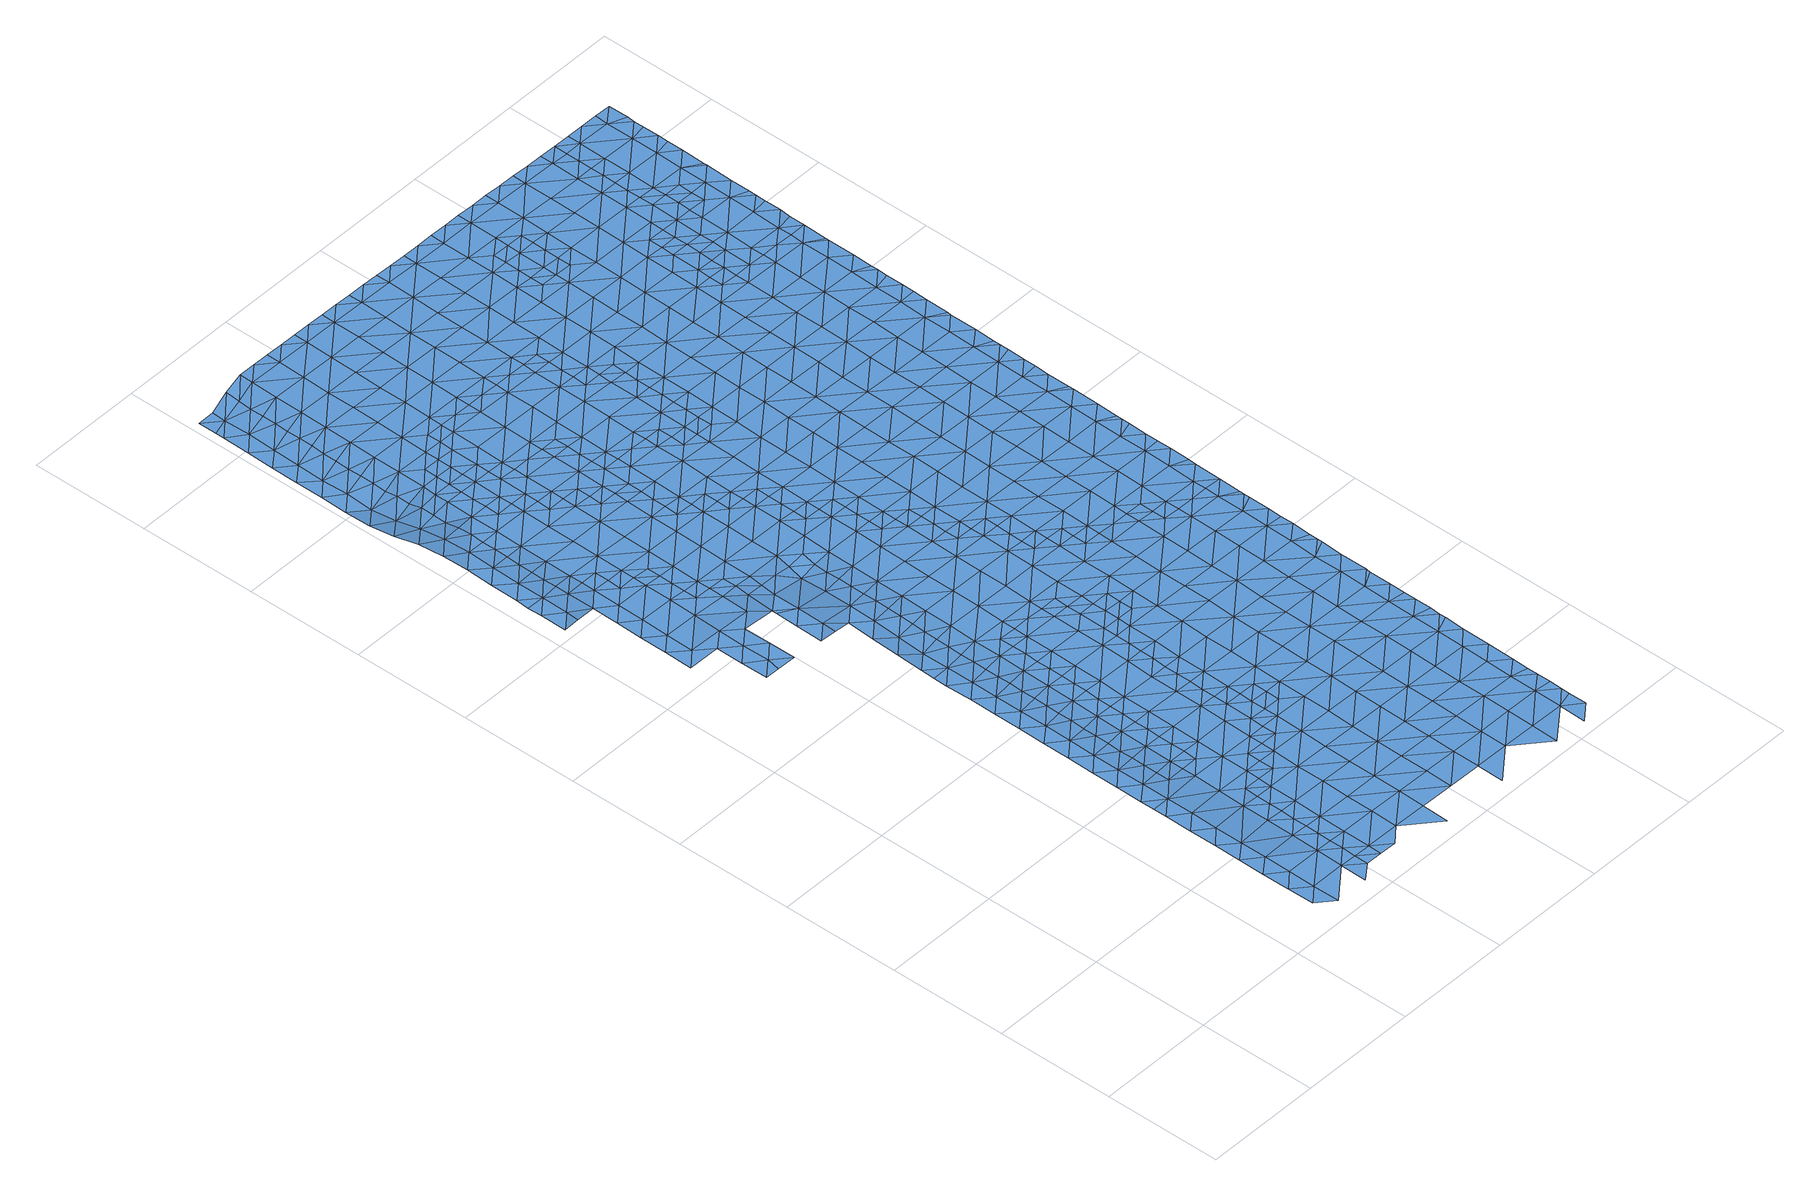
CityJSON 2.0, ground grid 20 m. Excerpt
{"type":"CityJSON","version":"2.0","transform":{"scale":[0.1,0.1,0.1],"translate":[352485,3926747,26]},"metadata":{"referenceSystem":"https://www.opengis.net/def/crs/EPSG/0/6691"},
"CityObjects":{
"waterbody1":{"type":"WaterBody","attributes":{"name":"7","class":"1140","function":"1","WaterBodyRiverFloodingRiskAttribute.description":"4","WaterBodyRiverFloodingRiskAttribute.rankOrg":"1","WaterBodyRiverFloodingRiskAttribute.adminType":"2","WaterBodyRiverFloodingRiskAttribute.scale":"L2"},"geometry":[{"type":"MultiSurface","lod":"1","boundaries":[[[0,1,2]],[[2,3,0]],[[4,5,1]],[[0,4,1]],[[6,0,3]],[[7,5,4]],[[8,5,7]],[[9,10,8]],[[8,7,9]],[[11,12,10]],[[4,13,7]],[[4,0,13]],[[10,9,11]],[[13,0,6]],[[7,14,9]],[[13,14,7]],[[15,16,17]],[[18,12,19]],[[20,21,22]],[[12,11,19]],[[6,23,24]],[[9,25,11]],[[26,18,19]],[[27,18,26]],[[22,28,20]],[[29,30,6]],[[31,32,21]],[[29,6,24]],[[33,27,26]],[[20,31,21]],[[13,6,30]],[[34,16,15]],[[32,31,35]],[[36,16,34]],[[9,14,37]],[[15,17,38]],[[30,39,13]],[[40,33,26]],[[28,41,20]],[[39,42,13]],[[43,33,40]],[[44,45,46]],[[34,47,36]],[[48,49,35]],[[19,11,25]],[[14,13,42]],[[9,37,25]],[[50,46,45]],[[19,51,26]],[[48,35,31]],[[52,36,47]],[[42,53,14]],[[38,54,15]],[[55,43,40]],[[53,56,14]],[[14,56,37]],[[57,20,41]],[[58,34,15]],[[59,43,55]],[[31,20,57]],[[48,60,49]],[[52,61,41]],[[62,50,45]],[[63,64,59]],[[38,50,62]],[[40,26,65]],[[19,25,51]],[[56,66,37]],[[52,47,61]],[[67,49,60]],[[68,69,31]],[[65,70,40]],[[63,59,55]],[[68,31,57]],[[66,71,37]],[[45,44,72]],[[70,73,40]],[[48,31,69]],[[60,74,67]],[[34,75,47]],[[54,38,62]],[[25,37,71]],[[67,74,76]],[[77,78,64]],[[79,41,61]],[[55,40,73]],[[45,80,62]],[[65,26,81]],[[82,60,48]],[[57,41,79]],[[26,51,81]],[[83,51,25]],[[58,75,34]],[[84,82,48]],[[77,64,63]],[[85,83,25]],[[15,54,58]],[[45,72,80]],[[48,69,84]],[[86,87,55]],[[55,87,63]],[[25,71,85]],[[86,55,73]],[[74,88,76]],[[47,89,61]],[[90,57,79]],[[91,79,61]],[[62,92,54]],[[82,93,60]],[[94,74,60]],[[95,65,81]],[[78,96,97]],[[98,76,88]],[[75,89,47]],[[93,94,60]],[[96,78,77]],[[62,80,92]],[[99,100,63]],[[63,100,77]],[[101,102,98]],[[89,91,61]],[[88,101,98]],[[103,90,79]],[[63,87,99]],[[91,104,79]],[[105,106,97]],[[107,51,83]],[[94,108,74]],[[109,88,74]],[[104,103,79]],[[108,109,74]],[[54,110,58]],[[105,97,96]],[[111,112,77]],[[95,81,113]],[[101,114,102]],[[77,100,111]],[[102,114,115]],[[116,117,106]],[[96,77,112]],[[58,118,75]],[[81,51,119]],[[109,120,88]],[[54,92,110]],[[120,121,88]],[[83,122,107]],[[81,119,113]],[[123,124,96]],[[125,126,115]],[[106,105,116]],[[101,88,121]],[[127,91,89]],[[114,125,115]],[[51,107,119]],[[118,128,75]],[[129,89,75]],[[96,112,123]],[[130,110,92]],[[131,132,117]],[[105,96,124]],[[128,129,75]],[[58,133,118]],[[134,135,101]],[[131,117,116]],[[134,101,121]],[[122,136,107]],[[137,127,89]],[[58,110,133]],[[138,139,105]],[[140,141,126]],[[114,101,135]],[[142,143,132]],[[105,124,138]],[[116,105,139]],[[144,145,146]],[[131,142,132]],[[136,147,107]],[[148,119,107]],[[137,89,129]],[[144,113,145]],[[142,149,143]],[[150,151,114]],[[147,148,107]],[[152,153,154]],[[155,153,152]],[[139,156,116]],[[126,125,140]],[[113,119,145]],[[150,114,135]],[[157,118,133]],[[156,158,116]],[[159,160,141]],[[125,114,151]],[[127,137,161]],[[130,162,110]],[[110,162,133]],[[163,164,165]],[[131,116,158]],[[142,166,149]],[[165,146,163]],[[154,167,168]],[[169,170,125]],[[125,170,140]],[[141,140,159]],[[171,142,131]],[[146,145,163]],[[172,157,133]],[[169,125,151]],[[168,167,130]],[[173,149,166]],[[174,171,131]],[[163,175,164]],[[154,153,167]],[[176,153,155]],[[131,158,174]],[[177,119,148]],[[178,179,173]],[[180,175,181]],[[166,178,173]],[[133,162,172]],[[180,164,175]],[[182,160,183]],[[184,185,140]],[[140,185,159]],[[130,186,162]],[[171,187,142]],[[160,159,183]],[[140,170,184]],[[187,188,142]],[[157,172,189]],[[190,191,182]],[[175,192,181]],[[130,167,186]],[[145,119,193]],[[176,194,153]],[[166,142,188]],[[185,195,159]],[[190,182,183]],[[196,181,192]],[[195,197,159]],[[188,198,166]],[[148,199,177]],[[193,119,177]],[[200,196,192]],[[193,201,145]],[[202,162,186]],[[201,175,163]],[[176,179,203]],[[198,204,166]],[[166,204,178]],[[205,206,191]],[[179,178,203]],[[183,159,197]],[[167,153,194]],[[163,145,201]],[[207,208,209]],[[197,210,183]],[[205,191,190]],[[207,200,208]],[[210,211,183]],[[199,212,177]],[[204,213,178]],[[214,203,178]],[[200,192,208]],[[194,176,203]],[[215,216,206]],[[186,217,202]],[[213,214,178]],[[190,183,211]],[[175,218,192]],[[201,218,175]],[[219,167,194]],[[215,206,205]],[[220,209,221]],[[222,223,177]],[[177,223,193]],[[224,217,186]],[[225,226,190]],[[190,226,205]],[[227,216,215]],[[186,167,224]],[[209,208,221]],[[228,220,221]],[[177,212,222]],[[190,211,225]],[[229,230,203]],[[203,230,194]],[[231,208,192]],[[224,167,219]],[[203,214,229]],[[232,227,215]],[[233,234,235]],[[223,236,193]],[[226,237,205]],[[233,228,234]],[[193,236,201]],[[237,238,205]],[[230,239,194]],[[228,221,234]],[[239,240,194]],[[194,240,219]],[[215,205,238]],[[241,221,208]],[[192,218,242]],[[243,244,245]],[[236,246,201]],[[247,218,201]],[[248,232,215]],[[238,249,215]],[[245,235,243]],[[246,247,201]],[[250,217,224]],[[249,248,215]],[[240,251,219]],[[235,234,243]],[[251,252,219]],[[192,242,231]],[[223,253,236]],[[221,241,234]],[[224,219,252]],[[254,244,243]],[[253,223,255]],[[256,250,224]],[[257,258,218]],[[218,258,242]],[[257,218,247]],[[241,208,231]],[[259,236,253]],[[224,252,256]],[[258,260,242]],[[261,254,243]],[[260,262,242]],[[263,250,256]],[[255,264,253]],[[243,234,265]],[[231,242,262]],[[266,261,243]],[[234,241,265]],[[267,241,231]],[[264,268,253]],[[255,269,264]],[[270,267,231]],[[270,231,262]],[[259,253,268]],[[243,265,266]],[[267,271,241]],[[271,272,241]],[[265,241,272]],[[273,261,266]],[[265,274,266]],[[265,272,274]],[[275,273,266]],[[266,274,275]],[[275,276,273]],[[277,278,272]],[[272,278,274]],[[279,274,278]],[[277,280,278]],[[280,277,281]],[[280,282,278]],[[279,278,282]]]}]},
"waterbody2":{"type":"WaterBody","attributes":{"name":"7","class":"1140","function":"1","WaterBodyRiverFloodingRiskAttribute.description":"4","WaterBodyRiverFloodingRiskAttribute.rankOrg":"2","WaterBodyRiverFloodingRiskAttribute.adminType":"2","WaterBodyRiverFloodingRiskAttribute.scale":"L2"},"geometry":[{"type":"MultiSurface","lod":"1","boundaries":[[[29,24,283]],[[30,29,284]],[[29,283,284]],[[284,285,30]],[[39,30,285]],[[42,39,285]],[[283,286,284]],[[285,287,42]],[[53,287,56]],[[53,42,287]],[[287,288,56]],[[289,284,286]],[[284,290,285]],[[68,57,291]],[[66,56,288]],[[291,57,90]],[[69,68,291]],[[70,65,292]],[[71,66,288]],[[292,65,95]],[[73,70,292]],[[293,82,84]],[[84,69,293]],[[85,294,83]],[[85,71,294]],[[86,295,87]],[[69,291,293]],[[295,73,292]],[[86,73,295]],[[90,103,291]],[[71,288,294]],[[290,284,289]],[[287,285,290]],[[95,113,292]],[[293,296,82]],[[296,94,93]],[[287,297,288]],[[93,82,296]],[[122,83,294]],[[99,298,100]],[[99,87,298]],[[299,297,287]],[[144,146,292]],[[292,146,295]],[[87,295,298]],[[127,300,91]],[[296,301,94]],[[300,103,104]],[[292,113,144]],[[301,109,108]],[[104,91,300]],[[287,290,299]],[[108,94,301]],[[294,136,122]],[[164,298,295]],[[293,291,302]],[[111,100,303]],[[291,103,302]],[[165,164,295]],[[100,298,303]],[[112,111,303]],[[293,304,296]],[[301,305,109]],[[295,146,165]],[[294,288,306]],[[120,109,305]],[[103,300,302]],[[127,161,300]],[[164,180,298]],[[121,120,305]],[[123,112,307]],[[294,306,136]],[[157,308,118]],[[180,181,298]],[[308,129,128]],[[298,181,303]],[[112,303,307]],[[124,123,307]],[[290,309,299]],[[288,297,306]],[[128,118,308]],[[293,302,304]],[[289,310,311]],[[290,289,309]],[[296,312,301]],[[313,121,305]],[[134,121,313]],[[301,314,305]],[[181,196,303]],[[138,124,315]],[[300,316,302]],[[196,200,303]],[[317,161,137]],[[289,311,309]],[[135,134,318]],[[124,307,315]],[[139,138,315]],[[317,129,308]],[[137,129,317]],[[318,134,313]],[[296,304,319]],[[320,148,147]],[[307,303,200]],[[315,321,139]],[[147,136,320]],[[157,189,308]],[[322,323,305]],[[300,161,316]],[[136,306,320]],[[301,312,314]],[[297,299,324]],[[156,139,321]],[[305,314,322]],[[207,209,307]],[[296,319,312]],[[307,209,315]],[[158,156,321]],[[313,305,323]],[[297,325,306]],[[302,326,304]],[[327,318,313]],[[307,200,207]],[[299,309,324]],[[199,148,320]],[[161,317,316]],[[162,202,172]],[[328,171,174]],[[327,313,323]],[[174,158,328]],[[329,189,172]],[[304,326,319]],[[327,330,318]],[[220,228,315]],[[308,331,317]],[[158,321,328]],[[302,316,332]],[[315,209,220]],[[333,314,312]],[[297,324,325]],[[325,334,306]],[[335,312,319]],[[306,336,320]],[[321,315,228]],[[328,337,171]],[[338,331,308]],[[172,202,329]],[[326,302,332]],[[308,189,338]],[[309,311,339]],[[187,171,337]],[[309,340,324]],[[199,320,212]],[[233,235,321]],[[321,235,328]],[[341,335,319]],[[317,342,316]],[[188,187,337]],[[326,341,319]],[[321,228,233]],[[335,343,312]],[[312,344,333]],[[189,329,338]],[[202,217,329]],[[337,345,188]],[[331,342,317]],[[343,344,312]],[[198,345,204]],[[320,336,212]],[[198,188,345]],[[340,309,339]],[[245,244,328]],[[328,244,337]],[[306,334,336]],[[316,346,332]],[[340,347,324]],[[328,235,245]],[[345,348,204]],[[217,349,329]],[[348,214,213]],[[329,349,338]],[[213,204,348]],[[350,335,341]],[[325,324,351]],[[244,352,337]],[[222,212,353]],[[326,354,341]],[[326,332,346]],[[337,355,345]],[[212,336,353]],[[223,222,353]],[[334,325,351]],[[250,349,217]],[[229,356,230]],[[316,342,346]],[[229,214,356]],[[349,357,338]],[[324,347,351]],[[338,358,331]],[[334,359,336]],[[214,348,356]],[[339,360,340]],[[361,350,341]],[[352,355,337]],[[354,362,341]],[[255,223,353]],[[362,361,341]],[[254,352,244]],[[356,363,230]],[[326,364,354]],[[365,360,339]],[[345,366,348]],[[367,342,331]],[[239,363,240]],[[340,360,347]],[[239,230,363]],[[368,353,336]],[[326,346,364]],[[355,366,345]],[[334,351,359]],[[259,369,236]],[[369,247,246]],[[250,263,349]],[[358,338,357]],[[246,236,369]],[[363,370,240]],[[346,342,371]],[[347,372,351]],[[251,240,370]],[[255,353,269]],[[373,354,364]],[[254,261,352]],[[360,372,347]],[[371,374,346]],[[252,251,370]],[[356,348,366]],[[336,359,375]],[[374,376,346]],[[257,377,258]],[[346,376,364]],[[367,331,358]],[[263,378,349]],[[356,379,363]],[[377,247,369]],[[257,247,377]],[[380,263,256]],[[368,336,375]],[[353,368,269]],[[259,268,369]],[[371,342,367]],[[349,381,357]],[[382,373,364]],[[256,252,380]],[[377,383,258]],[[252,370,380]],[[351,384,359]],[[378,381,349]],[[352,385,355]],[[260,258,383]],[[380,378,263]],[[385,352,261]],[[364,376,382]],[[386,384,351]],[[382,387,373]],[[356,366,379]],[[262,260,383]],[[357,388,358]],[[389,371,367]],[[365,390,391]],[[392,367,358]],[[365,393,360]],[[351,372,386]],[[264,394,268]],[[395,267,270]],[[381,388,357]],[[264,269,394]],[[273,385,261]],[[395,262,383]],[[270,262,395]],[[393,372,360]],[[355,396,366]],[[269,368,394]],[[363,379,397]],[[370,363,398]],[[388,392,358]],[[370,399,380]],[[377,369,400]],[[369,268,400]],[[401,396,355]],[[395,402,267]],[[375,359,403]],[[398,399,370]],[[404,405,367]],[[377,406,383]],[[407,379,366]],[[363,397,398]],[[367,392,404]],[[389,367,405]],[[271,267,402]],[[355,385,401]],[[268,394,400]],[[403,359,384]],[[365,391,393]],[[380,408,378]],[[372,409,386]],[[273,276,385]],[[393,409,372]],[[272,271,277]],[[378,410,381]],[[368,375,411]],[[399,408,380]],[[277,271,402]],[[377,400,412]],[[379,407,397]],[[411,375,403]],[[394,368,411]],[[413,392,388]],[[414,402,395]],[[410,415,381]],[[416,388,381]],[[274,279,275]],[[377,412,406]],[[276,417,385]],[[415,416,381]],[[378,408,410]],[[366,396,407]],[[395,383,414]],[[397,418,398]],[[275,419,276]],[[385,420,401]],[[421,422,386]],[[400,394,423]],[[414,383,406]],[[423,394,411]],[[424,425,391]],[[416,426,388]],[[388,427,413]],[[277,402,281]],[[386,409,421]],[[398,428,399]],[[275,279,419]],[[384,386,422]],[[426,427,388]],[[419,417,276]],[[400,429,412]],[[430,396,401]],[[414,431,402]],[[403,384,422]],[[397,407,418]],[[432,410,408]],[[428,433,399]],[[279,282,419]],[[393,391,434]],[[420,385,417]],[[435,406,412]],[[430,407,396]],[[433,436,399]],[[399,436,408]],[[422,437,403]],[[398,438,428]],[[400,423,439]],[[281,402,431]],[[434,391,425]],[[411,403,437]],[[398,418,438]],[[429,400,439]],[[429,435,412]],[[409,440,421]],[[441,423,411]],[[407,442,418]],[[409,393,440]],[[430,401,420]],[[443,444,408]],[[419,445,417]],[[443,408,436]],[[432,408,444]],[[446,281,431]],[[280,281,446]],[[430,447,407]],[[448,428,438]],[[393,434,440]],[[282,280,446]],[[414,406,435]],[[449,411,437]],[[424,450,425]],[[451,439,423]],[[452,453,418]],[[418,453,438]],[[419,282,445]],[[407,447,442]],[[414,454,431]],[[418,442,452]],[[417,455,420]],[[422,421,456]],[[457,430,420]],[[441,411,449]],[[458,434,425]],[[282,446,445]],[[439,451,429]],[[421,440,456]],[[459,460,438]],[[422,461,437]],[[438,453,459]],[[448,438,460]],[[414,435,454]],[[454,462,431]],[[463,457,420]],[[431,464,446]],[[417,445,455]],[[465,442,447]],[[451,423,441]],[[462,464,431]],[[466,467,430]],[[429,468,435]],[[466,430,457]],[[422,456,469]],[[446,464,445]],[[463,420,455]],[[447,430,467]],[[440,434,458]],[[461,422,469]],[[461,470,437]],[[425,450,458]],[[467,471,447]],[[447,472,465]],[[449,470,441]],[[471,472,447]],[[468,429,451]],[[449,437,470]],[[445,473,455]],[[468,474,435]],[[475,476,450]],[[435,477,454]],[[456,440,478]],[[479,457,463]],[[478,440,458]],[[474,477,435]],[[480,469,456]],[[441,481,451]],[[476,482,450]],[[454,477,462]],[[463,455,483]],[[445,464,473]],[[484,479,463]],[[485,480,456]],[[483,486,463]],[[458,450,487]],[[485,456,478]],[[486,484,463]],[[450,482,487]],[[469,488,461]],[[462,489,464]],[[441,470,481]],[[483,455,490]],[[477,489,462]],[[491,458,487]],[[455,473,490]],[[488,470,461]],[[478,458,492]],[[493,451,481]],[[458,491,492]],[[468,494,474]],[[492,495,478]],[[496,485,478]],[[468,451,494]],[[495,496,478]],[[489,497,464]],[[498,483,490]],[[488,469,480]],[[494,451,493]],[[499,477,474]],[[470,500,481]],[[488,500,470]],[[501,480,485]],[[473,502,490]],[[473,464,502]],[[501,485,496]],[[499,474,494]],[[503,489,477]],[[498,490,504]],[[464,497,502]],[[500,505,481]],[[501,506,480]],[[493,481,505]],[[507,503,477]],[[488,480,506]],[[508,494,493]],[[509,500,488]],[[477,499,507]],[[504,490,510]],[[489,511,497]],[[490,502,510]],[[508,499,494]],[[488,506,512]],[[513,493,505]],[[509,488,512]],[[514,502,497]],[[515,504,510]],[[500,516,505]],[[517,510,502]],[[518,500,509]],[[511,489,503]],[[516,500,518]],[[493,513,508]],[[514,517,502]],[[519,515,510]],[[520,521,505]],[[505,521,513]],[[517,519,510]],[[520,505,516]],[[507,499,522]],[[514,497,511]],[[523,503,507]],[[499,508,522]],[[515,519,524]],[[513,525,508]],[[526,525,513]],[[526,513,521]],[[523,511,503]],[[527,507,522]],[[528,517,514]],[[525,529,508]],[[508,529,522]],[[523,507,527]],[[530,527,522]],[[529,531,522]],[[514,532,528]],[[531,530,522]],[[514,511,533]],[[533,511,523]],[[534,535,527]],[[534,527,530]],[[523,527,535]],[[536,514,533]],[[532,514,536]],[[537,533,523]],[[538,537,523]],[[523,535,538]],[[539,532,536]],[[533,537,540]],[[536,533,541]],[[541,533,540]],[[542,539,536]],[[543,542,536]],[[543,536,541]]]}]},
"waterbody3":{"type":"WaterBody","attributes":{"name":"7","class":"1140","function":"1","WaterBodyRiverFloodingRiskAttribute.description":"4","WaterBodyRiverFloodingRiskAttribute.rankOrg":"3","WaterBodyRiverFloodingRiskAttribute.adminType":"2","WaterBodyRiverFloodingRiskAttribute.scale":"L2"},"geometry":[{"type":"MultiSurface","lod":"1","boundaries":[[[150,135,544]],[[544,135,318]],[[151,150,544]],[[169,545,170]],[[545,151,544]],[[169,151,545]],[[318,546,544]],[[322,314,547]],[[184,548,185]],[[184,170,548]],[[323,322,547]],[[546,318,330]],[[314,333,547]],[[170,545,548]],[[545,544,549]],[[548,550,185]],[[549,544,546]],[[327,551,330]],[[551,323,547]],[[327,323,551]],[[195,185,550]],[[333,344,547]],[[197,195,550]],[[550,552,197]],[[553,330,551]],[[554,551,547]],[[344,554,547]],[[210,197,552]],[[211,210,552]],[[555,550,548]],[[545,549,556]],[[350,557,335]],[[343,557,344]],[[558,553,551]],[[343,335,557]],[[548,545,555]],[[554,559,551]],[[225,560,226]],[[225,211,560]],[[559,558,551]],[[556,549,561]],[[211,552,560]],[[555,545,556]],[[562,554,344]],[[563,552,550]],[[557,562,344]],[[560,564,226]],[[555,563,550]],[[237,226,564]],[[350,361,557]],[[238,237,564]],[[561,565,556]],[[566,554,562]],[[564,567,238]],[[249,238,567]],[[565,568,556]],[[561,569,565]],[[557,570,562]],[[373,571,354]],[[571,361,362]],[[555,556,568]],[[248,249,572]],[[362,354,571]],[[562,573,566]],[[572,249,567]],[[552,563,574]],[[560,552,575]],[[560,576,564]],[[557,361,570]],[[575,576,560]],[[576,567,564]],[[552,574,575]],[[570,577,562]],[[555,578,563]],[[361,571,570]],[[579,572,567]],[[373,387,571]],[[562,577,573]],[[578,574,563]],[[389,580,371]],[[555,568,581]],[[374,580,376]],[[374,371,580]],[[387,582,571]],[[568,583,581]],[[578,555,581]],[[570,571,582]],[[584,575,574]],[[567,585,579]],[[382,586,387]],[[587,573,577]],[[382,376,586]],[[582,588,570]],[[376,580,586]],[[567,576,585]],[[588,589,570]],[[389,405,580]],[[570,589,577]],[[583,590,581]],[[586,591,387]],[[592,587,577]],[[593,576,575]],[[589,592,577]],[[582,387,591]],[[574,578,584]],[[594,579,585]],[[595,586,580]],[[413,596,392]],[[597,582,591]],[[404,392,596]],[[587,592,598]],[[581,599,578]],[[405,404,596]],[[575,584,600]],[[576,601,585]],[[580,405,602]],[[586,595,591]],[[581,590,603]],[[593,601,576]],[[594,585,604]],[[605,603,590]],[[575,600,593]],[[591,606,597]],[[578,607,584]],[[405,596,602]],[[413,427,596]],[[595,580,602]],[[432,608,410]],[[608,416,415]],[[609,606,591]],[[415,410,608]],[[581,603,599]],[[604,585,601]],[[427,610,596]],[[608,611,416]],[[596,610,602]],[[605,612,603]],[[611,427,426]],[[600,584,607]],[[426,416,611]],[[591,595,609]],[[578,599,607]],[[432,444,608]],[[613,604,601]],[[611,610,427]],[[602,614,595]],[[433,615,436]],[[593,600,616]],[[433,428,615]],[[610,614,602]],[[603,617,599]],[[618,606,609]],[[616,600,607]],[[619,609,595]],[[428,448,615]],[[620,611,608]],[[616,621,593]],[[593,622,601]],[[443,623,444]],[[603,612,617]],[[624,619,595]],[[621,622,593]],[[623,436,615]],[[443,436,623]],[[613,601,625]],[[619,626,609]],[[448,460,615]],[[627,610,611]],[[626,628,609]],[[608,444,620]],[[618,609,628]],[[452,629,453]],[[612,630,617]],[[452,442,629]],[[595,614,624]],[[442,465,629]],[[444,623,620]],[[599,617,631]],[[625,601,622]],[[607,599,632]],[[607,633,616]],[[627,611,620]],[[630,634,617]],[[632,599,631]],[[459,453,635]],[[610,636,614]],[[637,619,624]],[[453,629,635]],[[460,459,635]],[[616,633,621]],[[465,472,629]],[[623,615,638]],[[639,620,623]],[[615,460,638]],[[640,625,622]],[[641,610,627]],[[466,457,642]],[[633,607,632]],[[642,457,479]],[[467,466,642]],[[617,643,631]],[[460,635,638]],[[621,644,622]],[[472,645,629]],[[642,646,467]],[[636,610,641]],[[647,640,622]],[[624,614,636]],[[629,645,635]],[[639,623,638]],[[648,627,620]],[[637,624,649]],[[471,467,646]],[[617,634,643]],[[472,471,646]],[[631,650,632]],[[651,643,634]],[[479,484,642]],[[652,647,622]],[[621,633,644]],[[644,652,622]],[[646,645,472]],[[624,653,649]],[[654,620,639]],[[655,641,627]],[[635,656,638]],[[624,636,653]],[[650,631,643]],[[657,646,642]],[[648,620,654]],[[648,655,627]],[[498,658,483]],[[658,484,486]],[[657,642,484]],[[659,636,641]],[[486,483,658]],[[635,645,660]],[[651,661,643]],[[633,632,662]],[[663,664,665]],[[662,632,650]],[[665,649,663]],[[666,667,668]],[[662,669,633]],[[633,670,644]],[[649,653,663]],[[646,671,645]],[[672,647,652]],[[635,660,656]],[[673,666,668]],[[657,671,646]],[[667,674,668]],[[675,653,636]],[[657,484,658]],[[639,638,676]],[[643,677,650]],[[678,679,680]],[[498,504,658]],[[678,664,679]],[[681,682,661]],[[682,673,668]],[[654,639,676]],[[681,673,682]],[[664,663,679]],[[638,656,676]],[[674,683,668]],[[641,655,659]],[[645,684,660]],[[643,661,677]],[[652,644,670]],[[653,685,663]],[[672,652,686]],[[687,688,689]],[[633,669,670]],[[687,680,688]],[[648,654,690]],[[691,657,658]],[[680,679,688]],[[675,636,659]],[[692,656,660]],[[661,682,677]],[[645,671,693]],[[694,669,662]],[[654,676,690]],[[688,695,689]],[[652,696,686]],[[663,697,679]],[[698,695,683]],[[684,645,693]],[[658,504,699]],[[684,692,660]],[[698,689,695]],[[650,677,700]],[[662,650,694]],[[657,691,671]],[[652,670,696]],[[701,659,655]],[[685,653,675]],[[656,692,676]],[[702,648,690]],[[668,683,703]],[[679,697,688]],[[655,648,701]],[[699,504,515]],[[650,700,694]],[[669,704,670]],[[682,668,705]],[[694,704,669]],[[658,699,691]],[[701,648,702]],[[671,706,693]],[[707,686,696]],[[683,695,703]],[[697,663,685]],[[676,708,690]],[[691,706,671]],[[705,668,703]],[[659,709,675]],[[710,700,677]],[[701,709,659]],[[515,524,699]],[[697,711,688]],[[688,712,695]],[[677,682,710]],[[708,676,692]],[[712,703,695]],[[706,713,693]],[[710,682,705]],[[690,714,702]],[[709,715,675]],[[675,716,685]],[[707,696,717]],[[684,693,713]],[[710,718,700]],[[700,719,694]],[[720,714,690]],[[670,704,721]],[[528,722,517]],[[696,670,723]],[[715,716,675]],[[720,690,708]],[[699,724,691]],[[519,517,722]],[[713,725,684]],[[684,726,692]],[[718,719,700]],[[688,711,712]],[[524,519,722]],[[685,727,697]],[[724,706,691]],[[670,721,723]],[[712,728,703]],[[699,524,729]],[[717,696,723]],[[694,730,704]],[[701,702,714]],[[731,709,701]],[[732,708,692]],[[727,711,697]],[[705,703,728]],[[719,730,694]],[[730,721,704]],[[524,722,729]],[[733,710,705]],[[528,532,722]],[[726,684,725]],[[699,729,724]],[[706,734,713]],[[735,717,723]],[[727,685,716]],[[736,720,708]],[[737,723,721]],[[701,714,731]],[[738,705,728]],[[731,739,709]],[[740,729,722]],[[532,740,722]],[[710,741,718]],[[732,692,726]],[[732,736,708]],[[742,719,718]],[[723,743,735]],[[712,711,744]],[[706,724,734]],[[733,705,738]],[[715,709,745]],[[711,727,744]],[[741,742,718]],[[712,746,728]],[[714,720,736]],[[721,730,737]],[[747,730,719]],[[740,748,729]],[[729,749,724]],[[714,750,731]],[[713,734,751]],[[752,747,719]],[[709,739,745]],[[725,713,753]],[[741,710,733]],[[716,754,727]],[[752,719,742]],[[755,712,744]],[[736,750,714]],[[740,532,539]],[[723,756,743]],[[716,715,754]],[[753,713,751]],[[726,725,753]],[[723,737,756]],[[746,712,755]],[[757,758,730]],[[715,745,754]],[[727,759,744]],[[757,730,747]],[[760,733,738]],[[539,542,740]],[[737,730,758]],[[734,724,749]],[[738,728,761]],[[732,726,762]],[[763,742,741]],[[729,748,749]],[[764,743,756]],[[762,726,753]],[[765,736,732]],[[761,728,746]],[[766,748,740]],[[759,727,754]],[[762,767,732]],[[768,755,744]],[[731,750,769]],[[739,731,770]],[[739,771,745]],[[772,756,737]],[[766,740,542]],[[773,763,741]],[[770,731,769]],[[736,765,750]],[[734,749,774]],[[751,734,775]],[[760,738,761]],[[741,733,760]],[[745,771,754]],[[776,744,759]],[[777,778,748]],[[779,772,737]],[[780,746,755]],[[748,778,749]],[[777,748,766]],[[737,758,779]],[[764,756,781]],[[775,734,774]],[[782,769,750]],[[771,739,770]],[[732,767,765]],[[768,744,776]],[[753,751,783]],[[778,784,749]],[[779,758,785]],[[765,782,750]],[[784,786,749]],[[787,741,760]],[[749,786,774]],[[773,741,787]],[[783,751,775]],[[762,753,783]],[[781,756,772]],[[762,788,767]],[[761,746,780]],[[789,779,785]],[[790,754,771]],[[783,788,762]],[[755,768,780]],[[791,760,761]],[[759,754,792]],[[774,793,775]],[[794,793,774]],[[794,774,786]],[[795,773,787]],[[796,797,769]],[[798,781,772]],[[799,773,795]],[[792,754,790]],[[776,759,792]],[[800,799,795]],[[801,791,761]],[[793,802,775]],[[788,803,767]],[[767,804,765]],[[805,806,800]],[[769,782,796]],[[770,769,797]],[[802,807,775]],[[789,808,779]],[[795,805,800]],[[761,780,801]],[[760,809,787]],[[810,780,768]],[[803,804,767]],[[806,805,789]],[[811,798,772]],[[771,770,797]],[[783,775,807]],[[768,776,812]],[[765,804,782]],[[791,809,760]],[[812,776,792]],[[813,788,783]],[[772,779,808]],[[814,810,768]],[[771,815,790]],[[805,808,789]],[[812,814,768]],[[787,816,795]],[[817,818,780]],[[783,807,813]],[[817,780,810]],[[809,816,787]],[[804,819,782]],[[772,820,811]],[[801,780,818]],[[771,797,821]],[[822,823,788]],[[795,816,805]],[[788,823,803]],[[822,788,813]],[[796,782,819]],[[772,808,820]],[[815,771,821]],[[824,797,796]],[[819,825,796]],[[791,801,826]],[[792,790,827]],[[801,818,826]],[[805,828,808]],[[829,810,814]],[[830,831,803]],[[830,803,823]],[[816,828,805]],[[832,809,791]],[[825,824,796]],[[833,811,820]],[[824,821,797]],[[812,792,827]],[[804,803,831]],[[834,832,791]],[[834,791,826]],[[790,815,827]],[[835,819,804]],[[836,835,804]],[[814,837,829]],[[836,804,831]],[[826,818,838]],[[839,840,812]],[[818,841,838]],[[821,842,815]],[[835,843,819]],[[840,837,814]],[[844,816,809]],[[833,820,845]],[[812,827,839]],[[814,812,840]],[[843,846,819]],[[847,826,838]],[[848,809,832]],[[819,846,825]],[[808,828,849]],[[820,808,850]],[[851,827,815]],[[841,852,838]],[[842,821,824]],[[848,844,809]],[[853,847,838]],[[854,848,832]],[[808,849,850]],[[846,855,825]],[[845,820,850]],[[852,853,838]],[[816,856,828]],[[824,825,855]],[[851,815,842]],[[844,856,816]],[[853,857,847]],[[851,858,827]],[[827,859,839]],[[860,842,824]],[[828,856,849]],[[861,837,840]],[[862,860,824]],[[862,824,855]],[[863,845,850]],[[854,864,848]],[[865,851,842]],[[866,844,848]],[[867,863,850]],[[868,842,860]],[[861,840,869]],[[827,858,859]],[[865,842,868]],[[850,849,870]],[[840,839,871]],[[848,864,866]],[[872,858,851]],[[849,856,870]],[[873,872,851]],[[866,874,844]],[[875,856,844]],[[873,851,865]],[[871,839,859]],[[840,871,869]],[[874,875,844]],[[876,866,864]],[[877,876,864]],[[878,850,870]],[[867,850,878]],[[879,858,872]],[[880,881,856]],[[856,881,870]],[[882,858,879]],[[859,858,882]],[[880,856,875]],[[883,869,871]],[[884,871,859]],[[885,866,876]],[[886,867,878]],[[881,887,870]],[[888,878,870]],[[887,888,870]],[[877,889,876]],[[859,882,884]],[[890,883,871]],[[891,885,876]],[[892,890,871]],[[893,886,878]],[[892,871,884]],[[894,893,878]],[[876,889,891]],[[891,895,885]],[[878,888,894]]]}]},
"waterbody4":{"type":"WaterBody","attributes":{"name":"7","class":"1140","function":"1","WaterBodyRiverFloodingRiskAttribute.description":"4","WaterBodyRiverFloodingRiskAttribute.rankOrg":"2","WaterBodyRiverFloodingRiskAttribute.adminType":"2","WaterBodyRiverFloodingRiskAttribute.scale":"L2"},"geometry":[{"type":"MultiSurface","lod":"1","boundaries":[[[896,667,666]],[[897,896,673]],[[898,899,900]],[[896,900,667]],[[553,558,901]],[[569,901,558]],[[569,902,903]],[[583,903,590]],[[896,898,900]],[[605,590,904]],[[630,612,905]],[[905,906,907]],[[558,902,569]],[[902,558,908]],[[909,907,906]],[[566,573,908]],[[587,598,909]],[[592,899,598]],[[588,910,589]],[[900,899,911]],[[911,912,913]],[[597,606,910]],[[628,913,912]],[[907,909,898]],[[914,913,628]],[[566,908,554]],[[559,554,908]],[[666,673,896]],[[558,559,908]],[[913,915,911]],[[915,900,911]],[[907,898,896]],[[900,915,916]],[[597,910,582]],[[667,900,916]],[[588,582,910]],[[674,698,683]],[[915,689,916]],[[915,680,687]],[[664,913,914]],[[913,664,678]],[[687,689,915]],[[678,680,913]],[[913,680,915]],[[665,664,914]],[[630,905,634]],[[681,651,897]],[[681,897,673]],[[568,565,583]],[[583,565,903]],[[565,569,903]],[[561,901,569]],[[561,546,901]],[[549,546,561]],[[330,901,546]],[[330,553,901]],[[651,681,661]],[[651,634,897]],[[897,634,905]],[[897,905,896]],[[905,907,896]],[[598,899,898]],[[909,598,898]],[[605,904,612]],[[904,905,612]],[[904,906,905]],[[904,903,906]],[[904,590,903]],[[903,902,906]],[[908,906,902]],[[908,909,906]],[[573,909,908]],[[573,587,909]],[[592,589,899]],[[910,899,589]],[[910,911,899]],[[911,910,912]],[[606,912,910]],[[618,912,606]],[[618,628,912]],[[628,626,914]],[[626,619,914]],[[637,914,619]],[[637,665,914]],[[637,649,665]],[[689,698,916]],[[698,674,916]],[[674,667,916]]]}]},
"waterbody5":{"type":"WaterBody","attributes":{"name":"7","class":"1140","function":"1","WaterBodyRiverFloodingRiskAttribute.description":"4","WaterBodyRiverFloodingRiskAttribute.rankOrg":"2","WaterBodyRiverFloodingRiskAttribute.adminType":"2","WaterBodyRiverFloodingRiskAttribute.scale":"L2"},"geometry":[{"type":"MultiSurface","lod":"1","boundaries":[[[785,757,917]],[[917,789,785]],[[806,789,917]],[[763,799,918]],[[806,917,800]],[[799,763,773]],[[799,800,918]],[[800,917,918]],[[917,747,918]],[[752,763,918]],[[757,747,917]],[[918,747,752]],[[752,742,763]],[[758,757,785]]]}]},
"waterbody6":{"type":"WaterBody","attributes":{"name":"7","class":"1140","function":"1","WaterBodyRiverFloodingRiskAttribute.description":"4","WaterBodyRiverFloodingRiskAttribute.rankOrg":"2","WaterBodyRiverFloodingRiskAttribute.adminType":"2","WaterBodyRiverFloodingRiskAttribute.scale":"L2"},"geometry":[{"type":"MultiSurface","lod":"1","boundaries":[[[817,919,818]],[[920,921,922]],[[888,921,894]],[[869,883,923]],[[837,852,919]],[[853,852,924]],[[925,869,923]],[[924,926,857]],[[889,877,926]],[[891,889,927]],[[928,929,923]],[[930,928,923]],[[921,920,931]],[[888,922,921]],[[922,888,887]],[[887,881,922]],[[880,875,932]],[[932,875,933]],[[933,875,874]],[[834,826,847]],[[934,832,834]],[[854,832,934]],[[885,874,866]],[[817,810,919]],[[829,919,810]],[[919,852,841]],[[857,853,924]],[[834,847,934]],[[854,934,864]],[[891,927,895]],[[874,885,933]],[[935,893,921]],[[885,895,933]],[[936,937,933]],[[927,936,895]],[[895,936,933]],[[877,864,926]],[[926,864,857]],[[857,864,934]],[[847,857,934]],[[841,818,919]],[[861,869,925]],[[861,925,837]],[[837,925,852]],[[852,925,924]],[[924,925,923]],[[924,923,929]],[[924,938,926]],[[929,938,924]],[[926,938,889]],[[889,938,927]],[[939,929,928]],[[937,932,933]],[[940,941,931]],[[941,921,931]],[[894,921,893]],[[941,935,921]],[[829,837,919]],[[880,932,881]],[[932,922,881]],[[932,920,922]],[[920,932,937]],[[890,930,923]],[[936,927,942]],[[943,944,938]],[[945,943,938]],[[929,945,938]],[[946,931,920]],[[946,920,947]],[[948,931,949]],[[950,936,942]],[[951,952,937]],[[951,937,953]],[[953,937,936]],[[944,927,938]],[[927,944,942]],[[939,945,929]],[[953,936,950]],[[952,920,937]],[[947,920,952]],[[946,949,931]],[[948,940,931]],[[883,890,923]]]}]}
},
"vertices":[
[298,57,31],[270,80,31],[270,34,32],[298,11,32],[299,103,31],[271,127,30],[355,56,33],[300,149,30],[272,173,29],[301,195,29],[273,219,29],[301,242,29],[273,265,29],[356,102,33],[357,148,33],[87,1031,38],[59,1055,39],[59,1008,38],[274,311,28],[302,288,29],[34,1217,35],[6,1240,35],[5,1194,35],[354,10,33],[383,32,32],[358,241,33],[303,334,28],[274,333,28],[31,1194,37],[383,55,32],[384,79,32],[35,1263,34],[6,1264,34],[275,358,27],[88,1077,39],[7,1287,34],[60,1101,39],[357,195,33],[115,1008,37],[384,102,32],[304,380,27],[62,1193,38],[385,125,32],[276,404,26],[139,915,38],[143,938,38],[114,915,38],[89,1124,39],[35,1309,34],[7,1333,35],[115,961,37],[359,287,33],[61,1147,39],[385,148,32],[144,1030,37],[304,427,26],[385,171,32],[63,1240,37],[145,1076,39],[276,450,26],[36,1356,35],[90,1170,39],[143,984,37],[305,473,26],[277,496,26],[332,357,30],[386,194,32],[8,1379,36],[63,1263,37],[63,1286,36],[332,380,30],[386,217,32],[171,914,38],[332,403,30],[37,1402,36],[146,1123,39],[9,1425,34],[306,519,26],[278,543,25],[91,1216,39],[171,960,38],[360,333,33],[64,1332,36],[387,263,33],[64,1309,36],[386,240,32],[333,426,30],[333,449,29],[38,1448,33],[146,1169,39],[91,1239,39],[118,1192,39],[172,1007,36],[64,1355,37],[65,1378,37],[360,356,33],[307,565,25],[279,589,25],[10,1472,28],[334,472,29],[334,495,30],[38,1494,25],[10,1518,16],[119,1239,39],[119,1215,39],[307,611,25],[279,635,25],[416,286,33],[65,1401,37],[66,1424,37],[201,1029,36],[334,518,29],[335,542,30],[388,356,33],[39,1540,12],[11,1564,7],[308,658,24],[280,681,24],[174,1099,38],[416,332,33],[66,1447,36],[66,1471,31],[415,263,33],[335,565,30],[335,588,30],[40,1587,4],[12,1610,5],[147,1192,39],[174,1122,38],[174,1145,38],[229,1006,32],[309,704,23],[281,727,22],[202,1075,37],[67,1494,31],[67,1517,31],[444,262,33],[175,1168,38],[336,611,30],[336,634,30],[41,1633,6],[13,1656,5],[310,750,22],[281,750,22],[389,379,33],[417,378,33],[389,402,33],[444,286,33],[444,309,33],[282,774,22],[67,1540,25],[68,1563,25],[227,913,32],[256,936,32],[228,959,32],[257,913,30],[337,657,30],[202,1099,37],[337,680,29],[41,1679,4],[13,1703,5],[175,1191,38],[230,1052,34],[418,425,33],[390,448,33],[389,425,33],[310,796,21],[257,982,32],[229,998,32],[68,1586,21],[69,1609,22],[338,726,29],[230,1075,37],[283,820,23],[337,703,29],[419,471,33],[284,912,28],[473,331,33],[311,842,24],[283,866,26],[390,471,33],[391,494,33],[14,1749,5],[42,1725,5],[69,1632,22],[69,1655,21],[258,1028,31],[338,750,28],[338,773,29],[230,1098,37],[43,1771,5],[15,1795,5],[419,517,33],[474,378,33],[313,935,27],[70,1679,21],[391,518,33],[70,1702,21],[339,796,29],[473,308,33],[391,541,34],[475,424,33],[258,1051,34],[312,889,27],[339,819,30],[44,1818,6],[16,1841,5],[392,564,35],[420,563,35],[392,587,35],[71,1725,22],[71,1748,22],[501,308,33],[340,842,30],[340,865,32],[44,1864,5],[16,1855,5],[286,1051,34],[475,470,33],[314,981,26],[393,610,35],[421,610,35],[501,331,33],[502,354,33],[314,1027,24],[71,1771,22],[72,1794,22],[16,1887,5],[393,633,35],[340,888,32],[341,911,32],[477,562,35],[45,1887,5],[393,656,35],[422,656,35],[394,679,35],[503,400,33],[72,1817,22],[72,1840,22],[341,934,31],[342,958,31],[478,609,35],[476,516,33],[422,702,35],[394,726,35],[394,702,35],[503,423,33],[503,446,33],[73,1887,25],[73,1863,22],[315,1050,31],[342,981,31],[342,1004,30],[530,377,33],[423,725,35],[530,353,33],[343,1027,30],[504,469,33],[504,493,33],[531,400,33],[504,516,33],[451,725,35],[505,539,34],[343,1050,36],[559,376,33],[478,655,35],[479,701,35],[506,585,35],[559,399,33],[558,353,33],[505,562,35],[506,608,35],[506,631,35],[479,724,35],[507,677,35],[507,701,35],[508,724,35],[535,631,35],[535,654,35],[535,677,35],[563,653,35],[563,630,35],[564,677,35],
[411,32,32],[412,55,32],[412,101,32],[440,31,32],[413,147,32],[414,194,32],[468,54,32],[469,100,32],[91,1262,39],[360,379,33],[92,1308,38],[415,240,32],[361,426,33],[93,1355,38],[471,193,32],[362,472,33],[470,146,32],[147,1215,39],[94,1401,38],[148,1261,39],[363,518,33],[149,1307,38],[94,1447,38],[471,239,32],[363,564,35],[202,1122,37],[526,99,32],[524,7,32],[525,53,32],[150,1400,38],[95,1493,38],[122,1423,38],[364,610,35],[204,1214,37],[203,1168,37],[95,1516,38],[150,1354,38],[472,285,33],[365,657,35],[123,1447,38],[123,1470,38],[527,146,32],[527,192,32],[205,1307,38],[123,1493,38],[366,703,35],[258,1074,37],[124,1516,38],[260,1167,37],[205,1260,37],[151,1423,38],[528,238,32],[178,1376,38],[529,284,33],[366,749,35],[259,1121,37],[582,52,32],[583,98,32],[206,1353,38],[261,1213,37],[179,1399,38],[179,1423,38],[367,795,36],[261,1259,37],[583,145,32],[368,842,36],[315,1074,37],[207,1376,38],[584,191,32],[423,748,35],[530,330,33],[234,1329,38],[424,794,36],[369,888,36],[316,1120,37],[317,1166,37],[585,237,32],[639,97,32],[235,1375,38],[235,1352,38],[369,934,36],[262,1306,38],[639,51,32],[425,841,36],[317,1212,37],[586,329,33],[531,423,33],[370,980,36],[289,1236,37],[640,144,32],[263,1329,38],[290,1259,37],[586,283,33],[290,1282,37],[532,469,33],[372,1073,37],[425,887,36],[371,1026,36],[373,1119,37],[291,1305,38],[533,515,33],[642,236,32],[480,747,35],[641,190,32],[291,1328,38],[373,1165,37],[318,1235,37],[638,5,32],[695,50,32],[345,1189,37],[696,96,32],[587,376,33],[534,561,35],[481,840,36],[426,933,36],[427,979,36],[428,1025,36],[588,422,33],[481,793,36],[534,608,35],[642,282,33],[346,1212,37],[346,1235,37],[589,514,33],[482,886,36],[428,1072,36],[697,143,32],[401,1095,37],[643,329,33],[589,468,33],[374,1188,37],[590,561,35],[401,1118,37],[401,1141,37],[537,746,35],[483,932,36],[536,700,35],[537,793,36],[698,189,32],[698,235,32],[644,375,33],[751,3,32],[752,49,32],[402,1165,37],[402,1188,37],[456,1002,36],[645,467,33],[538,839,36],[591,607,35],[429,1095,36],[456,1025,36],[753,96,32],[646,513,33],[456,1048,36],[699,281,33],[484,978,36],[645,421,33],[754,142,32],[701,374,33],[511,909,36],[457,1071,36],[457,1094,36],[593,699,35],[592,653,35],[539,885,36],[484,1001,36],[700,328,33],[809,48,32],[701,420,33],[511,932,36],[512,955,36],[647,560,35],[593,745,35],[754,188,32],[566,815,36],[809,95,32],[512,978,36],[512,1001,36],[756,280,33],[648,606,35],[594,792,36],[648,652,35],[539,908,36],[566,838,36],[567,861,36],[702,466,33],[755,234,32],[757,327,33],[567,885,36],[568,908,36],[649,698,35],[703,512,33],[808,2,32],[837,25,32],[704,559,35],[810,141,32],[594,815,36],[812,233,32],[757,373,33],[837,56,32],[622,768,36],[623,814,36],[811,187,32],[622,791,36],[837,71,32],[813,279,32],[704,605,35],[650,744,35],[838,92,32],[838,117,32],[758,419,33],[759,465,33],[838,134,32],[839,163,32],[705,651,35],[650,768,36],[760,511,33],[813,326,33],[840,210,32],[706,697,35],[761,604,35],[679,767,35],[814,372,33],[840,256,32],[760,558,35],[816,464,33],[841,302,33],[707,744,35],[762,650,35],[841,290,33],[815,418,33],[763,696,35],[707,767,35],[842,348,33],[735,720,35],[842,319,33],[735,743,35],[842,368,33],[843,395,33],[816,511,33],[818,603,35],[735,766,35],[844,441,33],[843,433,33],[817,557,35],[763,719,35],[844,487,33],[845,533,34],[845,524,34],[791,719,35],[819,649,35],[845,547,34],[846,579,35],[819,695,35],[847,626,35],[846,602,35],[820,719,35],[847,661,35],[847,672,35],[848,718,35],[847,679,35],
[96,1539,38],[97,1586,38],[124,1539,38],[151,1446,38],[97,1632,38],[125,1562,38],[98,1678,38],[152,1492,38],[99,1724,38],[152,1515,38],[180,1469,38],[154,1631,38],[153,1585,38],[207,1399,38],[181,1515,38],[180,1492,38],[100,1771,38],[153,1562,38],[208,1445,38],[155,1677,38],[100,1817,39],[182,1584,38],[208,1468,38],[101,1863,39],[182,1607,38],[181,1561,38],[264,1398,38],[263,1352,38],[102,1886,39],[236,1468,38],[156,1723,38],[156,1770,38],[157,1816,39],[264,1444,38],[212,1676,38],[130,1886,39],[318,1258,37],[211,1630,38],[292,1374,38],[210,1607,38],[212,1722,38],[158,1862,39],[319,1305,38],[265,1467,38],[292,1398,38],[292,1421,38],[239,1606,38],[320,1351,38],[293,1444,38],[214,1815,39],[158,1885,39],[376,1304,38],[374,1211,37],[320,1374,38],[293,1467,38],[268,1675,38],[213,1769,38],[215,1861,39],[375,1257,37],[267,1629,38],[187,1885,39],[267,1606,38],[348,1374,38],[269,1722,38],[429,1118,36],[376,1350,38],[431,1210,36],[430,1164,36],[295,1606,38],[215,1884,39],[432,1257,36],[484,1025,36],[270,1768,38],[324,1628,38],[377,1373,38],[404,1326,37],[486,1117,36],[271,1814,39],[271,1860,39],[485,1071,36],[432,1303,37],[243,1884,39],[405,1349,37],[487,1163,36],[405,1373,37],[540,931,36],[324,1605,38],[325,1674,38],[326,1721,38],[326,1767,38],[352,1605,38],[540,977,36],[488,1256,36],[433,1326,37],[541,1024,36],[542,1070,36],[272,1883,39],[487,1209,36],[595,838,36],[381,1627,38],[327,1813,39],[596,930,36],[596,884,36],[300,1883,39],[543,1162,36],[461,1325,37],[382,1673,38],[381,1604,38],[328,1859,39],[489,1302,37],[543,1116,36],[544,1208,36],[598,1023,36],[652,837,36],[651,791,36],[545,1255,36],[597,976,36],[409,1604,38],[382,1720,38],[490,1348,37],[462,1372,37],[461,1349,37],[408,1534,38],[407,1511,38],[436,1534,38],[383,1766,38],[384,1812,39],[652,883,36],[328,1882,39],[408,1557,38],[436,1511,38],[546,1301,37],[599,1069,36],[438,1626,38],[462,1395,37],[491,1394,37],[463,1418,37],[409,1581,38],[437,1580,38],[464,1510,38],[654,976,36],[546,1347,37],[357,1882,39],[463,1441,37],[491,1440,37],[463,1464,37],[599,1115,36],[708,836,36],[655,1022,36],[653,929,36],[439,1719,38],[492,1487,37],[385,1858,39],[547,1393,37],[464,1487,37],[707,790,36],[438,1673,38],[601,1208,36],[600,1161,36],[493,1533,38],[440,1765,38],[494,1579,38],[709,882,36],[385,1881,39],[655,1068,36],[602,1254,36],[494,1625,38],[548,1440,37],[549,1486,37],[710,928,36],[657,1160,36],[602,1300,37],[603,1346,37],[413,1881,38],[495,1672,38],[496,1718,38],[656,1114,36],[441,1811,38],[763,743,35],[441,1857,38],[765,835,36],[711,975,36],[711,1021,36],[604,1392,37],[550,1532,38],[764,789,36],[497,1764,38],[658,1207,36],[712,1067,36],[551,1624,38],[766,881,36],[442,1880,38],[713,1113,36],[497,1810,38],[550,1578,38],[658,1253,36],[820,742,35],[552,1671,38],[524,1694,38],[470,1880,38],[605,1439,37],[659,1299,37],[606,1531,38],[525,1740,38],[821,788,36],[822,834,36],[714,1159,36],[766,927,36],[524,1717,38],[767,974,36],[660,1345,37],[605,1485,37],[498,1856,38],[525,1764,38],[525,1787,38],[661,1391,37],[608,1623,38],[607,1577,38],[768,1020,36],[552,1694,38],[499,1880,38],[769,1112,36],[849,764,35],[769,1066,36],[662,1484,37],[714,1206,36],[715,1252,36],[716,1298,37],[555,1856,38],[581,1693,38],[822,880,36],[823,927,36],[661,1438,37],[849,776,36],[850,811,36],[554,1809,38],[663,1530,37],[527,1879,38],[770,1159,36],[824,973,36],[850,835,36],[554,1786,38],[850,857,36],[609,1670,38],[825,1019,36],[582,1786,38],[717,1344,37],[664,1623,38],[717,1391,37],[851,903,36],[851,889,36],[609,1716,38],[771,1205,36],[772,1251,36],[555,1879,38],[581,1716,38],[581,1740,38],[664,1576,38],[851,912,36],[825,1065,36],[826,1111,36],[610,1762,38],[582,1763,38],[852,949,36],[611,1808,38],[665,1669,38],[691,1507,37],[584,1878,38],[718,1437,37],[853,995,36],[719,1483,37],[773,1343,37],[666,1715,38],[691,1530,37],[692,1553,37],[827,1158,36],[612,1855,38],[773,1297,37],[853,1004,36],[853,1042,36],[828,1250,36],[828,1204,36],[692,1599,38],[774,1390,37],[667,1761,38],[719,1506,37],[854,1067,36],[854,1088,36],[693,1645,38],[612,1878,38],[693,1622,38],[855,1134,36],[855,1118,36],[748,1506,37],[720,1575,38],[775,1436,37],[776,1482,37],[720,1552,37],[829,1296,37],[855,1145,36],[723,1714,38],[640,1877,38],[856,1180,36],[721,1599,38],[722,1668,38],[668,1807,37],[668,1854,37],[830,1342,37],[748,1552,38],[749,1575,38],[722,1645,38],[856,1226,36],[723,1760,38],[749,1598,38],[831,1389,37],[832,1435,37],[857,1273,37],[776,1505,37],[857,1233,36],[669,1877,37],[750,1644,38],[858,1319,37],[751,1690,38],[697,1876,37],[858,1297,37],[804,1505,37],[724,1806,37],[832,1481,37],[859,1365,37],[858,1348,37],[751,1714,38],[751,1737,38],[779,1667,38],[778,1644,38],[725,1853,37],[859,1377,37],[752,1760,38],[752,1783,38],[860,1411,37],[833,1504,37],[860,1458,37],[779,1690,38],[725,1876,37],[753,1806,37],[753,1829,37],[807,1643,38],[861,1504,37],[807,1666,38],[860,1463,37],[754,1875,37],[753,1852,37],[807,1690,38],
[379,1535,38],[380,1581,38],[322,1490,38],[321,1443,38],[379,1489,38],[153,1539,38],[209,1538,38],[210,1584,38],[267,1583,38],[323,1582,38],[266,1537,38],[323,1536,38],[208,1491,38],[265,1490,38],[320,1397,38],[378,1442,38],[377,1396,38],[434,1395,37],[433,1349,37],[435,1441,37],[435,1488,37],
[553,1763,38],[553,1717,38],
[720,1529,37],[838,1805,37],[782,1852,37],[781,1806,37],[833,1527,37],[777,1574,38],[776,1528,37],[778,1621,38],[835,1666,38],[862,1550,38],[834,1574,38],[861,1531,37],[838,1851,37],[780,1759,38],[779,1713,38],[721,1622,38],[782,1875,37],[836,1712,38],[837,1758,38],[835,1620,38],[862,1578,38],[839,1874,37],[810,1874,37],[864,1689,38],[863,1608,38],[863,1642,38],[863,1596,38],[866,1827,37],[866,1809,37],[867,1873,37],[867,1839,37],[864,1694,38],[865,1762,38],[866,1781,38],[865,1735,38]
]}
